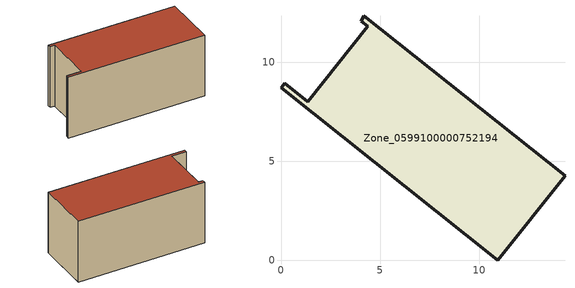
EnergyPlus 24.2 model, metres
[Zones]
Zone_0599100000752194
 floor ground (C_G): 4.05,12.08 4.19,12.36 14.34,4.26 10.94,0 0,8.72 0.18,8.95 1.36,8.02 4.37,11.82 z0.51
 wall outside (C_F): 1.36,8.02 0.18,8.95 0,8.72 10.94,0 14.34,4.26 4.19,12.36 4.05,12.08 4.37,11.82 1.36,8.02 z0.51:6.99
 roof outside (C_R): 4.19,12.36 4.05,12.08 4.37,11.82 1.36,8.02 0.18,8.95 0,8.72 10.94,0 14.34,4.26 z6.99
[BUILDING]
Pand.0599100000752194: North Axis=0; Terrain=City; Loads Convergence Tolerance Value=0.04; Temperature Convergence Tolerance Value=0.4; Solar Distribution=FullExterior; Maximum Number of Warmup Days=25; Minimum Number of Warmup Days=1
[Site:Location]
Rotterdam.The.Hague.AP_ZH_NLD Design_Conditions: Latitude=51.96; Longitude=4.45; Time Zone=1; Elevation=-4.5
[SITE:GROUNDTEMPERATURE:BUILDINGSURFACE]
18, 18, 18, 18, 18, 18, 18, 18, 18, 18, 18, 18
[MATERIAL] Thermal Absorptance=0.9; Solar Absorptance=0.7; Visible Absorptance=0.7
Name | Roughness | Thickness | Conductivity | Density | Specific Heat
G.TI.2006-2014 | MediumSmooth | 0.15 | 0.06 | 540 | 1210
F.TI.2006-2014 | Rough | 0.3 | 0.12 | 1920 | 840
R.TI.2006-2014 | MediumRough | 0.2 | 0.08 | 1500 | 1000
[CONSTRUCTION]
C_G: G.TI.2006-2014
C_F: F.TI.2006-2014
C_R: R.TI.2006-2014
[ZONE]
Zone_0599100000752194: Type=1; Multiplier=1; Ceiling Height=Autocalculate; Volume=Autocalculate; Floor Area=autocalculate; Part of Total Floor Area=Yes
[ZONEINFILTRATION:DESIGNFLOWRATE]
Infil_Zone_0599100000752194: Zone or ZoneList or Space or SpaceList=Zone_0599100000752194; Schedule=AlwaysOn; Design Flow Rate Calculation Method=Flow/Area; Flow Rate per Floor Area=0.0015; Constant Term Coefficient=1; Temperature Term Coefficient=0; Velocity Term Coefficient=0; Velocity Squared Term Coefficient=0
[HVACTEMPLATE:ZONE:IDEALLOADSAIRSYSTEM]
Zone_0599100000752194: Maximum Heating Supply Air Temperature=50; Minimum Cooling Supply Air Temperature=13; Maximum Heating Supply Air Humidity Ratio=0.0156; Minimum Cooling Supply Air Humidity Ratio=0.0077; Heating Limit=NoLimit; Cooling Limit=NoLimit; Dehumidification Control Type=ConstantSensibleHeatRatio; Cooling Sensible Heat Ratio=0.7; Dehumidification Setpoint=60; Humidification Control Type=None; Humidification Setpoint=30; Outdoor Air Method=None; Outdoor Air Flow Rate per Person=0.00944; Outdoor Air Flow Rate per Zone Floor Area=0; Outdoor Air Flow Rate per Zone=0; Demand Controlled Ventilation Type=None; Outdoor Air Economizer Type=NoEconomizer; Heat Recovery Type=None; Sensible Heat Recovery Effectiveness=0.7; Latent Heat Recovery Effectiveness=0.65
[ZONECONTROL:THERMOSTAT]
ThermostatControl_Zone_0599100000752194: Zone or ZoneList=Zone_0599100000752194; Control Type Schedule=DualSetpointControlType; Control 1=Thermostat_Zone_0599100000752194; Temperature Difference Between Cutout And Setpoint=0
[THERMOSTATSETPOINT:DUALSETPOINT]
Thermostat_Zone_0599100000752194: Heating Setpoint Temperature Schedule=HeatingSetpoint_Zone_0599100000752194; Cooling Setpoint Temperature Schedule=CoolingSetpoint_Zone_0599100000752194
[SCHEDULE:COMPACT]
HeatingSetpoint_Zone_0599100000752194: Through: 12/31, For: AllDays, Until: 24:00, 21
CoolingSetpoint_Zone_0599100000752194: Through: 12/31, For: AllDays, Until: 24:00, 24
DualSetpointControlType: Through: 12/31, For: AllDays, Until: 24:00, 4
AlwaysOn: Through: 12/31, For: AllDays, Until: 24:00, 1
